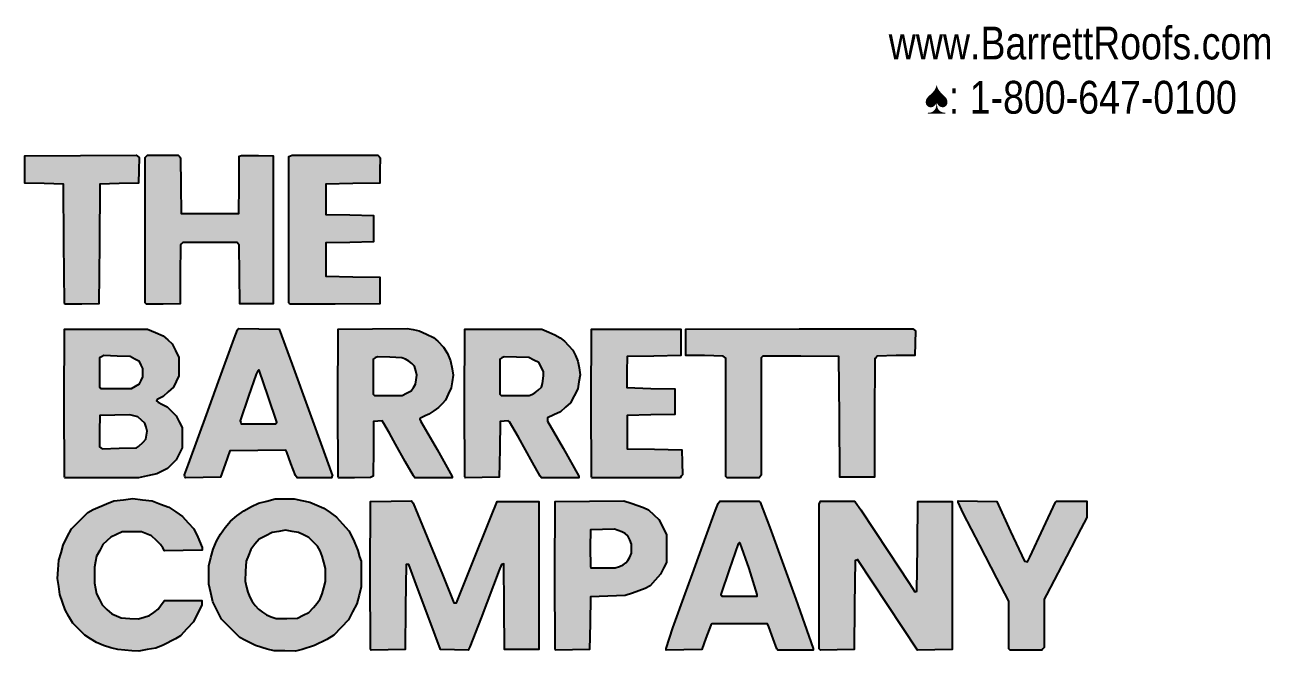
# Model space of a CAD drawing. Header units: inches. Extents: x 0.29 to 5.75, y 0.17 to 2.06.
# Drawn here: x 2.233 to 5.747, y 0.29 to 2.056 of the extents above; entities that cross this region are included whole.
import ezdxf

# ---------------------------------------------------------------- set-up
doc = ezdxf.new("R2010")
doc.units = ezdxf.units.IN
doc.header["$MEASUREMENT"] = 0
doc.layers.add('Vector Picture Geometry', color=6, linetype='Continuous', lineweight=0)
doc.styles.add('GENERATED_STYLE_1', font='ARIALN.TTF')

msp = doc.modelspace()

# ---------------------------------------------------------------- hatches: boundary and pattern name
at = {"layer": 'Vector Picture Geometry', "true_color": 0x132449}
h = msp.add_hatch(color=158, dxfattribs=at)
h.dxf.hatch_style = 1
h.paths.add_polyline_path([(2.9801, 1.27), (2.9782, 1.2719), (2.9782, 1.4788), (2.9782, 1.6852), (2.9829, 1.6871), (2.9876, 1.6885), (3.1085, 1.6885), (3.2294, 1.6885), (3.2327, 1.6848), (3.236, 1.681), (3.235, 1.6453), (3.2345, 1.61), (3.1584, 1.6086), (3.0826, 1.6072), (3.0826, 1.5644), (3.0826, 1.5216), (3.1499, 1.5202), (3.2171, 1.5188), (3.2171, 1.4816), (3.2171, 1.444), (3.1499, 1.4426), (3.0826, 1.4412), (3.0826, 1.3941), (3.0826, 1.3471), (3.1584, 1.3457), (3.2345, 1.3443), (3.2345, 1.3067), (3.2345, 1.2695), (3.1085, 1.269), (2.9825, 1.2681)])
h.paths.add_polyline_path([(2.5743, 1.27), (2.5724, 1.2719), (2.5724, 1.4769), (2.5724, 1.6819), (2.5757, 1.6852), (2.579, 1.6885), (2.6227, 1.6885), (2.666, 1.6885), (2.6693, 1.6848), (2.6721, 1.681), (2.673, 1.6029), (2.674, 1.5244), (2.7553, 1.5244), (2.8367, 1.5244), (2.8376, 1.6048), (2.8381, 1.6857), (2.8447, 1.6876), (2.8927, 1.6881), (2.934, 1.6871), (2.934, 1.4783), (2.934, 1.2695), (2.887, 1.2695), (2.8395, 1.2695), (2.839, 1.3523), (2.8381, 1.435), (2.8348, 1.4388), (2.832, 1.4426), (2.7553, 1.4426), (2.6787, 1.4426), (2.6754, 1.4388), (2.6726, 1.435), (2.6716, 1.3523), (2.6711, 1.2695), (2.6236, 1.269), (2.5762, 1.2681)])
h.paths.add_polyline_path([(2.3448, 1.2719), (2.3429, 1.4412), (2.3419, 1.6072), (2.2874, 1.6086), (2.2333, 1.61), (2.2333, 1.6486), (2.2333, 1.6871), (2.3904, 1.6881), (2.5475, 1.689), (2.5512, 1.6857), (2.5555, 1.6824), (2.5545, 1.6462), (2.5536, 1.61), (2.4995, 1.6086), (2.4449, 1.6072), (2.4435, 1.4383), (2.4421, 1.2695), (2.3942, 1.269), (2.3462, 1.2681)])
h = msp.add_hatch(color=158, dxfattribs=at)
h.dxf.hatch_style = 1
h.paths.add_polyline_path([(4.2132, 0.7809), (4.2113, 0.7828), (4.2113, 0.9492), (4.2113, 1.1162), (4.2076, 1.119), (4.2038, 1.1223), (4.1511, 1.1233), (4.098, 1.1237), (4.098, 1.1609), (4.098, 1.198), (4.4183, 1.199), (4.7385, 1.1994), (4.7423, 1.1961), (4.746, 1.1929), (4.7456, 1.1585), (4.7446, 1.1237), (4.6915, 1.1233), (4.6379, 1.1223), (4.6351, 1.1185), (4.6318, 1.1148), (4.6308, 0.9478), (4.6304, 0.7804), (4.5814, 0.7804), (4.533, 0.7804), (4.5316, 0.9507), (4.5302, 1.1209), (4.423, 1.1218), (4.3157, 1.1223), (4.3134, 1.12), (4.311, 1.1176), (4.311, 0.9521), (4.311, 0.7865), (4.3082, 0.7828), (4.3049, 0.779), (4.2598, 0.779), (4.2151, 0.779)])
h.paths.add_polyline_path([(3.8323, 0.7828), (3.8313, 0.992), (3.8323, 1.198), (3.9578, 1.198), (4.0839, 1.198), (4.0839, 1.1609), (4.0839, 1.1237), (4.0082, 1.1223), (3.9325, 1.1209), (3.9315, 1.0772), (3.9315, 1.033), (3.9997, 1.0311), (4.067, 1.0297), (4.067, 0.9935), (4.067, 0.9577), (3.9997, 0.9563), (3.9325, 0.9549), (3.9325, 0.9079), (3.9325, 0.8608), (4.0096, 0.8594), (4.0867, 0.858), (4.0876, 0.8223), (4.0886, 0.787), (4.0853, 0.7832), (4.082, 0.779), (3.9578, 0.779), (3.8332, 0.779)])
h.paths.add_polyline_path([(3.6639, 1.0137), (3.6724, 1.0188), (3.6813, 1.0259), (3.6907, 1.0348), (3.6935, 1.0452), (3.6964, 1.0668), (3.6964, 1.0781), (3.6898, 1.0913), (3.6837, 1.104), (3.6691, 1.111), (3.655, 1.1181), (3.6202, 1.119), (3.5859, 1.1204), (3.5793, 1.1171), (3.5732, 1.1138), (3.5732, 1.064), (3.5732, 1.0146), (3.575, 1.0127), (3.5774, 1.0109), (3.6164, 1.0109), (3.6559, 1.0109)], flags=16)
h.paths.add_polyline_path([(3.4744, 0.7828), (3.4739, 0.992), (3.4749, 1.198), (3.5835, 1.198), (3.6921, 1.198), (3.7119, 1.19), (3.7288, 1.182), (3.7434, 1.1736), (3.7556, 1.1642), (3.7674, 1.1524), (3.7796, 1.1392), (3.7867, 1.1237), (3.7937, 1.1082), (3.797, 1.0889), (3.7998, 1.0696), (3.7965, 1.0499), (3.7932, 1.0297), (3.7829, 1.0104), (3.7726, 0.9906), (3.7584, 0.9779), (3.7443, 0.9652), (3.726, 0.9563), (3.7077, 0.9478), (3.7077, 0.9431), (3.7077, 0.9384), (3.7523, 0.8627), (3.7965, 0.7832), (3.7965, 0.779), (3.7439, 0.779), (3.6912, 0.779), (3.6874, 0.7837), (3.6658, 0.8218), (3.6258, 0.8938), (3.6004, 0.9365), (3.5967, 0.9398), (3.5859, 0.9389), (3.5746, 0.938), (3.5732, 0.8594), (3.5717, 0.7804), (3.5238, 0.7799), (3.4758, 0.779)])
h.paths.add_polyline_path([(3.3103, 1.0174), (3.323, 1.0236), (3.3295, 1.0334), (3.3357, 1.0428), (3.3375, 1.0555), (3.3394, 1.0682), (3.3361, 1.0809), (3.3324, 1.0936), (3.3248, 1.1011), (3.3164, 1.1077), (3.3074, 1.1134), (3.2971, 1.1176), (3.2628, 1.119), (3.2284, 1.1204), (3.2219, 1.1171), (3.2157, 1.1138), (3.2157, 1.064), (3.2157, 1.0146), (3.2176, 1.0127), (3.2195, 1.0109), (3.2585, 1.0109), (3.2976, 1.0109)], flags=16)
h.paths.add_polyline_path([(3.117, 0.7828), (3.1165, 0.992), (3.117, 1.198), (3.2143, 1.199), (3.3117, 1.1999), (3.3286, 1.1966), (3.346, 1.1933), (3.3662, 1.1839), (3.3865, 1.1745), (3.3987, 1.1637), (3.4142, 1.1472), (3.4255, 1.1294), (3.4339, 1.1091), (3.4387, 1.0861), (3.4415, 1.0678), (3.4387, 1.0499), (3.4358, 1.0325), (3.4278, 1.0151), (3.4198, 0.9977), (3.4104, 0.9873), (3.4001, 0.9775), (3.3869, 0.9676), (3.3728, 0.9587), (3.3611, 0.953), (3.3498, 0.9469), (3.3479, 0.9441), (3.3507, 0.938), (3.3963, 0.859), (3.4391, 0.7823), (3.4391, 0.779), (3.3865, 0.779), (3.3338, 0.779), (3.3295, 0.7842), (3.306, 0.8251), (3.2792, 0.8735), (3.2623, 0.905), (3.2463, 0.9318), (3.2411, 0.9398), (3.2289, 0.9389), (3.2171, 0.938), (3.2167, 0.8608), (3.2157, 0.7837), (3.212, 0.7814), (3.2087, 0.7795), (3.1635, 0.779), (3.1184, 0.779)])
h.paths.add_polyline_path([(2.9425, 0.9333), (2.9444, 0.9361), (2.9199, 1.0085), (2.8941, 1.0819), (2.8927, 1.0823), (2.8908, 1.0809), (2.8856, 1.0706), (2.864, 1.0094), (2.8405, 0.9394), (2.8423, 0.9351), (2.8437, 0.9309), (2.8922, 0.9309), (2.9411, 0.9309)], flags=16)
h.paths.add_polyline_path([(2.6848, 0.7828), (2.6834, 0.787), (2.6951, 0.8171), (2.7238, 0.897), (2.7455, 0.9563), (2.7798, 1.0508), (2.8235, 1.1717), (2.8334, 1.1961), (2.8362, 1.1999), (2.8936, 1.199), (2.951, 1.198), (2.9872, 1.0979), (3.037, 0.961), (3.0718, 0.8651), (3.0972, 0.795), (3.1015, 0.7842), (3.0996, 0.7818), (3.0982, 0.779), (3.0497, 0.779), (3.0013, 0.779), (2.9971, 0.7856), (2.9839, 0.819), (2.9721, 0.8514), (2.9698, 0.8566), (2.8903, 0.8557), (2.8113, 0.8547), (2.7981, 0.8176), (2.7854, 0.7804), (2.736, 0.7799), (2.6867, 0.779)])
h.paths.add_polyline_path([(2.5451, 1.0372), (2.5564, 1.0438), (2.5616, 1.0536), (2.5663, 1.064), (2.5663, 1.0753), (2.5663, 1.0866), (2.5616, 1.0964), (2.5564, 1.1068), (2.5437, 1.1138), (2.5305, 1.1209), (2.4934, 1.1218), (2.4558, 1.1233), (2.4496, 1.12), (2.4435, 1.1167), (2.4435, 1.0758), (2.4435, 1.0348), (2.4454, 1.033), (2.4473, 1.0311), (2.4906, 1.0311), (2.5338, 1.0311)], flags=16)
h.paths.add_polyline_path([(2.554, 0.8669), (2.5672, 0.8792), (2.5747, 0.8876), (2.5766, 0.8989), (2.5785, 0.9102), (2.5752, 0.9215), (2.5719, 0.9333), (2.562, 0.9417), (2.5522, 0.9507), (2.5409, 0.9535), (2.5296, 0.9568), (2.4873, 0.9558), (2.4449, 0.9549), (2.444, 0.9107), (2.4435, 0.8665), (2.4473, 0.8637), (2.4511, 0.8608), (2.4995, 0.8622), (2.5479, 0.8637)], flags=16)
h.paths.add_polyline_path([(2.3448, 0.7828), (2.3443, 0.992), (2.3448, 1.198), (2.4623, 1.198), (2.5794, 1.198), (2.6015, 1.1886), (2.6232, 1.1792), (2.6363, 1.1679), (2.649, 1.1566), (2.6585, 1.1374), (2.6679, 1.1181), (2.6679, 1.0922), (2.6679, 1.0668), (2.6599, 1.0504), (2.6523, 1.0344), (2.6378, 1.0212), (2.6236, 1.0076), (2.6138, 1.0033), (2.6062, 0.9996), (2.6048, 0.9963), (2.6091, 0.9925), (2.6194, 0.9869), (2.6349, 0.9789), (2.6476, 0.9662), (2.6603, 0.9535), (2.6688, 0.937), (2.6768, 0.9206), (2.6768, 0.8923), (2.6768, 0.8637), (2.6683, 0.8467), (2.6599, 0.8298), (2.6476, 0.8176), (2.6359, 0.8053), (2.6204, 0.7973), (2.6053, 0.7898), (2.5794, 0.7846), (2.5536, 0.779), (2.4496, 0.779), (2.3462, 0.779)])
h = msp.add_hatch(color=158, dxfattribs=at)
h.dxf.hatch_style = 1
h.paths.add_polyline_path([(5.0113, 0.2946), (5.0094, 0.2965), (5.0094, 0.3637), (5.0094, 0.431), (4.976, 0.4954), (4.9276, 0.589), (4.881, 0.6793), (4.8664, 0.7103), (4.8664, 0.7136), (4.921, 0.7127), (4.976, 0.7118), (5.015, 0.6276), (5.0541, 0.5434), (5.0583, 0.5425), (5.0625, 0.5415), (5.0691, 0.5551), (5.1072, 0.6374), (5.1416, 0.7099), (5.1444, 0.7132), (5.1867, 0.7132), (5.2295, 0.7132), (5.2295, 0.6901), (5.2295, 0.6671), (5.2126, 0.6351), (5.1594, 0.5316), (5.1162, 0.4484), (5.1091, 0.4362), (5.1091, 0.368), (5.1091, 0.2998), (5.1058, 0.2965), (5.1025, 0.2927), (5.0578, 0.2927), (5.0132, 0.2927)])
h.paths.add_polyline_path([(4.4761, 0.2946), (4.4742, 0.2965), (4.4742, 0.5006), (4.4742, 0.7042), (4.4761, 0.7089), (4.478, 0.7132), (4.5255, 0.7132), (4.573, 0.7132), (4.5758, 0.7113), (4.5923, 0.6882), (4.6689, 0.5716), (4.7277, 0.4832), (4.7446, 0.4573), (4.7475, 0.4583), (4.7503, 0.4587), (4.7517, 0.5852), (4.7531, 0.7118), (4.802, 0.7118), (4.8504, 0.7118), (4.8504, 0.5029), (4.8504, 0.2941), (4.8011, 0.2937), (4.7517, 0.2927), (4.6675, 0.4202), (4.5829, 0.5481), (4.5796, 0.5467), (4.5758, 0.5457), (4.5744, 0.4197), (4.573, 0.2941), (4.5255, 0.2937), (4.4785, 0.2927)])
h.paths.add_polyline_path([(4.2997, 0.4498), (4.2767, 0.5232), (4.2513, 0.5942), (4.2494, 0.5965), (4.2461, 0.5928), (4.2203, 0.5189), (4.1972, 0.4493), (4.1986, 0.447), (4.2, 0.4446), (4.2499, 0.4446), (4.2997, 0.4446)], flags=16)
h.paths.add_polyline_path([(4.0425, 0.2974), (4.0618, 0.3553), (4.0966, 0.4517), (4.1168, 0.5076), (4.1549, 0.6121), (4.1817, 0.6873), (4.1897, 0.7066), (4.1944, 0.7132), (4.2494, 0.7132), (4.3049, 0.7132), (4.3077, 0.7099), (4.335, 0.6389), (4.4084, 0.4366), (4.4573, 0.2974), (4.4573, 0.2927), (4.4074, 0.2927), (4.3576, 0.2927), (4.3552, 0.2965), (4.3444, 0.3242), (4.3327, 0.3581), (4.3289, 0.367), (4.2504, 0.367), (4.1718, 0.367), (4.1685, 0.3633), (4.1544, 0.3266), (4.1436, 0.2941), (4.0928, 0.2937), (4.0425, 0.2927)])
h.paths.add_polyline_path([(3.9113, 0.5288), (3.9212, 0.533), (3.9287, 0.5387), (3.9348, 0.5453), (3.94, 0.5547), (3.9451, 0.566), (3.9451, 0.5791), (3.9451, 0.5918), (3.94, 0.6036), (3.9343, 0.6153), (3.9268, 0.6215), (3.9179, 0.6266), (3.9075, 0.6304), (3.8967, 0.6337), (3.8628, 0.6327), (3.8295, 0.6318), (3.8285, 0.582), (3.829, 0.5283), (3.8304, 0.5246), (3.8647, 0.5246), (3.8986, 0.5246)], flags=16)
h.paths.add_polyline_path([(3.7293, 0.2965), (3.7283, 0.5058), (3.7293, 0.7118), (3.8262, 0.7127), (3.9235, 0.7136), (3.9442, 0.7075), (3.979, 0.6948), (3.9926, 0.6882), (4.0077, 0.6746), (4.0223, 0.6614), (4.0331, 0.6398), (4.0439, 0.6177), (4.0439, 0.5791), (4.0439, 0.5401), (4.0354, 0.5236), (4.027, 0.5067), (4.0119, 0.4902), (3.9973, 0.4743), (3.9832, 0.4667), (3.948, 0.4531), (3.9268, 0.4465), (3.8779, 0.4446), (3.8295, 0.4432), (3.828, 0.3689), (3.8266, 0.2941), (3.7787, 0.2937), (3.7307, 0.2927)])
h.paths.add_polyline_path([(3.2087, 0.2965), (3.2077, 0.5058), (3.2087, 0.7118), (3.2665, 0.7127), (3.3244, 0.7136), (3.3286, 0.707), (3.3554, 0.6431), (3.4114, 0.5058), (3.4438, 0.4258), (3.4476, 0.4258), (3.4513, 0.4258), (3.4909, 0.5246), (3.5482, 0.6675), (3.5661, 0.7118), (3.6249, 0.7118), (3.6837, 0.7118), (3.6837, 0.5029), (3.6837, 0.2941), (3.6348, 0.2941), (3.5863, 0.2941), (3.5854, 0.4155), (3.5849, 0.5363), (3.5816, 0.5354), (3.5783, 0.5345), (3.5717, 0.5185), (3.5205, 0.384), (3.489, 0.3017), (3.4843, 0.2927), (3.4452, 0.2937), (3.4062, 0.2941), (3.3912, 0.3346), (3.3705, 0.3901), (3.3404, 0.47), (3.3164, 0.5345), (3.3126, 0.5345), (3.3089, 0.5345), (3.3074, 0.4145), (3.306, 0.2941), (3.2581, 0.2937), (3.2101, 0.2927)])
h.paths.add_polyline_path([(3.0187, 0.391), (3.0347, 0.399), (3.0478, 0.4127), (3.0582, 0.4249), (3.0662, 0.4376), (3.0723, 0.4517), (3.077, 0.4681), (3.0812, 0.486), (3.0812, 0.5044), (3.0812, 0.5232), (3.077, 0.541), (3.0718, 0.5575), (3.0662, 0.5725), (3.0591, 0.5862), (3.0464, 0.5984), (3.0342, 0.6106), (3.0196, 0.6177), (3.0051, 0.6248), (2.9872, 0.6276), (2.9688, 0.6309), (2.95, 0.6276), (2.9312, 0.6248), (2.9129, 0.6153), (2.8945, 0.6059), (2.8823, 0.5914), (2.8705, 0.5768), (2.864, 0.5599), (2.8574, 0.5434), (2.856, 0.5152), (2.8546, 0.487), (2.8583, 0.4705), (2.8621, 0.4559), (2.8677, 0.4423), (2.8748, 0.4296), (2.8832, 0.4183), (2.8927, 0.4079), (2.9035, 0.3995), (2.9152, 0.392), (2.9279, 0.3868), (2.9425, 0.3816), (2.9726, 0.3821), (3.0027, 0.383)], flags=16)
h.paths.add_polyline_path([(2.9171, 0.2956), (2.8842, 0.3059), (2.8541, 0.3205), (2.8395, 0.328), (2.8136, 0.3543), (2.7878, 0.3802), (2.776, 0.4047), (2.7638, 0.4291), (2.7582, 0.454), (2.7525, 0.479), (2.7525, 0.5044), (2.7525, 0.5302), (2.7582, 0.5537), (2.7647, 0.5777), (2.7737, 0.5998), (2.785, 0.62), (2.7981, 0.6389), (2.8136, 0.6563), (2.831, 0.6718), (2.8508, 0.6854), (2.8724, 0.6976), (2.8927, 0.7075), (2.9162, 0.7132), (2.9397, 0.7193), (2.9665, 0.7193), (2.9928, 0.7193), (3.0149, 0.7146), (3.037, 0.7099), (3.0568, 0.7014), (3.0765, 0.6934), (3.0944, 0.6807), (3.1123, 0.668), (3.1297, 0.6487), (3.1475, 0.6295), (3.1602, 0.6041), (3.1729, 0.5735), (3.1776, 0.5561), (3.1819, 0.5434), (3.1823, 0.5076), (3.1823, 0.4714), (3.1762, 0.4475), (3.1696, 0.423), (3.1579, 0.4009), (3.1461, 0.3783), (3.1254, 0.3562), (3.1048, 0.3346), (3.0855, 0.3228), (3.0507, 0.3054), (3.0154, 0.2946), (2.9971, 0.2899), (2.967, 0.2904), (2.9369, 0.2904)])
h.paths.add_polyline_path([(2.4957, 0.2941), (2.4755, 0.2993), (2.4548, 0.3059), (2.4355, 0.3144), (2.4186, 0.3242), (2.4021, 0.3346), (2.3852, 0.3515), (2.3688, 0.3689), (2.3575, 0.3873), (2.3467, 0.4061), (2.3391, 0.4277), (2.3321, 0.4498), (2.3288, 0.4724), (2.3255, 0.4945), (2.3274, 0.5203), (2.3293, 0.5462), (2.3354, 0.5674), (2.341, 0.589), (2.3528, 0.6121), (2.3645, 0.6346), (2.3876, 0.6577), (2.4106, 0.6807), (2.4261, 0.6896), (2.4633, 0.7056), (2.484, 0.7136), (2.5113, 0.7169), (2.5381, 0.7202), (2.5649, 0.7169), (2.5921, 0.7136), (2.6157, 0.7047), (2.6396, 0.6962), (2.6589, 0.6831), (2.6782, 0.6699), (2.6942, 0.652), (2.7102, 0.6346), (2.721, 0.6116), (2.7332, 0.582), (2.7337, 0.5744), (2.6801, 0.574), (2.6269, 0.573), (2.6227, 0.581), (2.6157, 0.5904), (2.6044, 0.6022), (2.5907, 0.6153), (2.5766, 0.6205), (2.562, 0.6262), (2.5352, 0.6262), (2.508, 0.6262), (2.492, 0.6186), (2.4755, 0.6111), (2.4642, 0.6008), (2.4529, 0.5904), (2.4445, 0.574), (2.4355, 0.5575), (2.4322, 0.5425), (2.4294, 0.5269), (2.4294, 0.5044), (2.4294, 0.4818), (2.4322, 0.4667), (2.4355, 0.4517), (2.4435, 0.4357), (2.4515, 0.4202), (2.4647, 0.4075), (2.4783, 0.3953), (2.4915, 0.3891), (2.5051, 0.3835), (2.5296, 0.3821), (2.554, 0.3807), (2.5696, 0.3854), (2.5851, 0.3901), (2.5973, 0.399), (2.6095, 0.4079), (2.618, 0.4206), (2.6269, 0.4329), (2.6796, 0.4329), (2.7323, 0.4329), (2.7323, 0.4263), (2.7323, 0.4192), (2.7205, 0.3957), (2.7088, 0.3722), (2.6904, 0.3529), (2.6721, 0.3332), (2.658, 0.3242), (2.6232, 0.3068), (2.603, 0.2984), (2.5785, 0.2941), (2.5545, 0.2899), (2.5352, 0.2904)])

# ---------------------------------------------------------------- linework, layer by layer
at = {"layer": 'Vector Picture Geometry', "lineweight": 25}
for points in [[(2.3448, 1.2719), (2.3429, 1.4412), (2.3419, 1.6072), (2.2874, 1.6086), (2.2333, 1.61), (2.2333, 1.6486), (2.2333, 1.6871), (2.3904, 1.6881), (2.5475, 1.689), (2.5512, 1.6857), (2.5555, 1.6824), (2.5545, 1.6462), (2.5536, 1.61), (2.4995, 1.6086), (2.4449, 1.6072), (2.4435, 1.4383), (2.4421, 1.2695), (2.3942, 1.269), (2.3462, 1.2681)], [(2.5743, 1.27), (2.5724, 1.2719), (2.5724, 1.4769), (2.5724, 1.6819), (2.5757, 1.6852), (2.579, 1.6885), (2.6227, 1.6885), (2.666, 1.6885), (2.6693, 1.6848), (2.6721, 1.681), (2.673, 1.6029), (2.674, 1.5244), (2.7553, 1.5244), (2.8367, 1.5244), (2.8376, 1.6048), (2.8381, 1.6857), (2.8447, 1.6876), (2.8927, 1.6881), (2.934, 1.6871), (2.934, 1.4783), (2.934, 1.2695), (2.887, 1.2695), (2.8395, 1.2695), (2.839, 1.3523), (2.8381, 1.435), (2.8348, 1.4388), (2.832, 1.4426), (2.7553, 1.4426), (2.6787, 1.4426), (2.6754, 1.4388), (2.6726, 1.435), (2.6716, 1.3523), (2.6711, 1.2695), (2.6236, 1.269), (2.5762, 1.2681)], [(2.9801, 1.27), (2.9782, 1.2719), (2.9782, 1.4788), (2.9782, 1.6852), (2.9829, 1.6871), (2.9876, 1.6885), (3.1085, 1.6885), (3.2294, 1.6885), (3.2327, 1.6848), (3.236, 1.681), (3.235, 1.6453), (3.2345, 1.61), (3.1584, 1.6086), (3.0826, 1.6072), (3.0826, 1.5644), (3.0826, 1.5216), (3.1499, 1.5202), (3.2171, 1.5188), (3.2171, 1.4816), (3.2171, 1.444), (3.1499, 1.4426), (3.0826, 1.4412), (3.0826, 1.3941), (3.0826, 1.3471), (3.1584, 1.3457), (3.2345, 1.3443), (3.2345, 1.3067), (3.2345, 1.2695), (3.1085, 1.269), (2.9825, 1.2681)], [(2.3448, 0.7828), (2.3443, 0.992), (2.3448, 1.198), (2.4623, 1.198), (2.5794, 1.198), (2.6015, 1.1886), (2.6232, 1.1792), (2.6363, 1.1679), (2.649, 1.1566), (2.6585, 1.1374), (2.6679, 1.1181), (2.6679, 1.0922), (2.6679, 1.0668), (2.6599, 1.0504), (2.6523, 1.0344), (2.6378, 1.0212), (2.6236, 1.0076), (2.6138, 1.0033), (2.6062, 0.9996), (2.6048, 0.9963), (2.6091, 0.9925), (2.6194, 0.9869), (2.6349, 0.9789), (2.6476, 0.9662), (2.6603, 0.9535), (2.6688, 0.937), (2.6768, 0.9206), (2.6768, 0.8923), (2.6768, 0.8637), (2.6683, 0.8467), (2.6599, 0.8298), (2.6476, 0.8176), (2.6359, 0.8053), (2.6204, 0.7973), (2.6053, 0.7898), (2.5794, 0.7846), (2.5536, 0.779), (2.4496, 0.779), (2.3462, 0.779)], [(2.6848, 0.7828), (2.6834, 0.787), (2.6951, 0.8171), (2.7238, 0.897), (2.7455, 0.9563), (2.7798, 1.0508), (2.8235, 1.1717), (2.8334, 1.1961), (2.8362, 1.1999), (2.8936, 1.199), (2.951, 1.198), (2.9872, 1.0979), (3.037, 0.961), (3.0718, 0.8651), (3.0972, 0.795), (3.1015, 0.7842), (3.0996, 0.7818), (3.0982, 0.779), (3.0497, 0.779), (3.0013, 0.779), (2.9971, 0.7856), (2.9839, 0.819), (2.9721, 0.8514), (2.9698, 0.8566), (2.8903, 0.8557), (2.8113, 0.8547), (2.7981, 0.8176), (2.7854, 0.7804), (2.736, 0.7799), (2.6867, 0.779)], [(3.117, 0.7828), (3.1165, 0.992), (3.117, 1.198), (3.2143, 1.199), (3.3117, 1.1999), (3.3286, 1.1966), (3.346, 1.1933), (3.3662, 1.1839), (3.3865, 1.1745), (3.3987, 1.1637), (3.4142, 1.1472), (3.4255, 1.1294), (3.4339, 1.1091), (3.4387, 1.0861), (3.4415, 1.0678), (3.4387, 1.0499), (3.4358, 1.0325), (3.4278, 1.0151), (3.4198, 0.9977), (3.4104, 0.9873), (3.4001, 0.9775), (3.3869, 0.9676), (3.3728, 0.9587), (3.3611, 0.953), (3.3498, 0.9469), (3.3479, 0.9441), (3.3507, 0.938), (3.3963, 0.859), (3.4391, 0.7823), (3.4391, 0.779), (3.3865, 0.779), (3.3338, 0.779), (3.3295, 0.7842), (3.306, 0.8251), (3.2792, 0.8735), (3.2623, 0.905), (3.2463, 0.9318), (3.2411, 0.9398), (3.2289, 0.9389), (3.2171, 0.938), (3.2167, 0.8608), (3.2157, 0.7837), (3.212, 0.7814), (3.2087, 0.7795), (3.1635, 0.779), (3.1184, 0.779)], [(3.4744, 0.7828), (3.4739, 0.992), (3.4749, 1.198), (3.5835, 1.198), (3.6921, 1.198), (3.7119, 1.19), (3.7288, 1.182), (3.7434, 1.1736), (3.7556, 1.1642), (3.7674, 1.1524), (3.7796, 1.1392), (3.7867, 1.1237), (3.7937, 1.1082), (3.797, 1.0889), (3.7998, 1.0696), (3.7965, 1.0499), (3.7932, 1.0297), (3.7829, 1.0104), (3.7726, 0.9906), (3.7584, 0.9779), (3.7443, 0.9652), (3.726, 0.9563), (3.7077, 0.9478), (3.7077, 0.9431), (3.7077, 0.9384), (3.7523, 0.8627), (3.7965, 0.7832), (3.7965, 0.779), (3.7439, 0.779), (3.6912, 0.779), (3.6874, 0.7837), (3.6658, 0.8218), (3.6258, 0.8938), (3.6004, 0.9365), (3.5967, 0.9398), (3.5859, 0.9389), (3.5746, 0.938), (3.5732, 0.8594), (3.5717, 0.7804), (3.5238, 0.7799), (3.4758, 0.779)], [(3.8323, 0.7828), (3.8313, 0.992), (3.8323, 1.198), (3.9578, 1.198), (4.0839, 1.198), (4.0839, 1.1609), (4.0839, 1.1237), (4.0082, 1.1223), (3.9325, 1.1209), (3.9315, 1.0772), (3.9315, 1.033), (3.9997, 1.0311), (4.067, 1.0297), (4.067, 0.9935), (4.067, 0.9577), (3.9997, 0.9563), (3.9325, 0.9549), (3.9325, 0.9079), (3.9325, 0.8608), (4.0096, 0.8594), (4.0867, 0.858), (4.0876, 0.8223), (4.0886, 0.787), (4.0853, 0.7832), (4.082, 0.779), (3.9578, 0.779), (3.8332, 0.779)], [(4.2132, 0.7809), (4.2113, 0.7828), (4.2113, 0.9492), (4.2113, 1.1162), (4.2076, 1.119), (4.2038, 1.1223), (4.1511, 1.1233), (4.098, 1.1237), (4.098, 1.1609), (4.098, 1.198), (4.4183, 1.199), (4.7385, 1.1994), (4.7423, 1.1961), (4.746, 1.1929), (4.7456, 1.1585), (4.7446, 1.1237), (4.6915, 1.1233), (4.6379, 1.1223), (4.6351, 1.1185), (4.6318, 1.1148), (4.6308, 0.9478), (4.6304, 0.7804), (4.5814, 0.7804), (4.533, 0.7804), (4.5316, 0.9507), (4.5302, 1.1209), (4.423, 1.1218), (4.3157, 1.1223), (4.3134, 1.12), (4.311, 1.1176), (4.311, 0.9521), (4.311, 0.7865), (4.3082, 0.7828), (4.3049, 0.779), (4.2598, 0.779), (4.2151, 0.779)], [(2.5451, 1.0372), (2.5564, 1.0438), (2.5616, 1.0536), (2.5663, 1.064), (2.5663, 1.0753), (2.5663, 1.0866), (2.5616, 1.0964), (2.5564, 1.1068), (2.5437, 1.1138), (2.5305, 1.1209), (2.4934, 1.1218), (2.4558, 1.1233), (2.4496, 1.12), (2.4435, 1.1167), (2.4435, 1.0758), (2.4435, 1.0348), (2.4454, 1.033), (2.4473, 1.0311), (2.4906, 1.0311), (2.5338, 1.0311)], [(3.3103, 1.0174), (3.323, 1.0236), (3.3295, 1.0334), (3.3357, 1.0428), (3.3375, 1.0555), (3.3394, 1.0682), (3.3361, 1.0809), (3.3324, 1.0936), (3.3248, 1.1011), (3.3164, 1.1077), (3.3074, 1.1134), (3.2971, 1.1176), (3.2628, 1.119), (3.2284, 1.1204), (3.2219, 1.1171), (3.2157, 1.1138), (3.2157, 1.064), (3.2157, 1.0146), (3.2176, 1.0127), (3.2195, 1.0109), (3.2585, 1.0109), (3.2976, 1.0109)], [(3.6639, 1.0137), (3.6724, 1.0188), (3.6813, 1.0259), (3.6907, 1.0348), (3.6935, 1.0452), (3.6964, 1.0668), (3.6964, 1.0781), (3.6898, 1.0913), (3.6837, 1.104), (3.6691, 1.111), (3.655, 1.1181), (3.6202, 1.119), (3.5859, 1.1204), (3.5793, 1.1171), (3.5732, 1.1138), (3.5732, 1.064), (3.5732, 1.0146), (3.575, 1.0127), (3.5774, 1.0109), (3.6164, 1.0109), (3.6559, 1.0109)], [(2.9425, 0.9333), (2.9444, 0.9361), (2.9199, 1.0085), (2.8941, 1.0819), (2.8927, 1.0823), (2.8908, 1.0809), (2.8856, 1.0706), (2.864, 1.0094), (2.8405, 0.9394), (2.8423, 0.9351), (2.8437, 0.9309), (2.8922, 0.9309), (2.9411, 0.9309)], [(2.554, 0.8669), (2.5672, 0.8792), (2.5747, 0.8876), (2.5766, 0.8989), (2.5785, 0.9102), (2.5752, 0.9215), (2.5719, 0.9333), (2.562, 0.9417), (2.5522, 0.9507), (2.5409, 0.9535), (2.5296, 0.9568), (2.4873, 0.9558), (2.4449, 0.9549), (2.444, 0.9107), (2.4435, 0.8665), (2.4473, 0.8637), (2.4511, 0.8608), (2.4995, 0.8622), (2.5479, 0.8637)], [(2.4957, 0.2941), (2.4755, 0.2993), (2.4548, 0.3059), (2.4355, 0.3144), (2.4186, 0.3242), (2.4021, 0.3346), (2.3852, 0.3515), (2.3688, 0.3689), (2.3575, 0.3873), (2.3467, 0.4061), (2.3391, 0.4277), (2.3321, 0.4498), (2.3288, 0.4724), (2.3255, 0.4945), (2.3274, 0.5203), (2.3293, 0.5462), (2.3354, 0.5674), (2.341, 0.589), (2.3528, 0.6121), (2.3645, 0.6346), (2.3876, 0.6577), (2.4106, 0.6807), (2.4261, 0.6896), (2.4633, 0.7056), (2.484, 0.7136), (2.5113, 0.7169), (2.5381, 0.7202), (2.5649, 0.7169), (2.5921, 0.7136), (2.6157, 0.7047), (2.6396, 0.6962), (2.6589, 0.6831), (2.6782, 0.6699), (2.6942, 0.652), (2.7102, 0.6346), (2.721, 0.6116), (2.7332, 0.582), (2.7337, 0.5744), (2.6801, 0.574), (2.6269, 0.573), (2.6227, 0.581), (2.6157, 0.5904), (2.6044, 0.6022), (2.5907, 0.6153), (2.5766, 0.6205), (2.562, 0.6262), (2.5352, 0.6262), (2.508, 0.6262), (2.492, 0.6186), (2.4755, 0.6111), (2.4642, 0.6008), (2.4529, 0.5904), (2.4445, 0.574), (2.4355, 0.5575), (2.4322, 0.5425), (2.4294, 0.5269), (2.4294, 0.5044), (2.4294, 0.4818), (2.4322, 0.4667), (2.4355, 0.4517), (2.4435, 0.4357), (2.4515, 0.4202), (2.4647, 0.4075), (2.4783, 0.3953), (2.4915, 0.3891), (2.5051, 0.3835), (2.5296, 0.3821), (2.554, 0.3807), (2.5696, 0.3854), (2.5851, 0.3901), (2.5973, 0.399), (2.6095, 0.4079), (2.618, 0.4206), (2.6269, 0.4329), (2.6796, 0.4329), (2.7323, 0.4329), (2.7323, 0.4263), (2.7323, 0.4192), (2.7205, 0.3957), (2.7088, 0.3722), (2.6904, 0.3529), (2.6721, 0.3332), (2.658, 0.3242), (2.6232, 0.3068), (2.603, 0.2984), (2.5785, 0.2941), (2.5545, 0.2899), (2.5352, 0.2904)], [(2.9171, 0.2956), (2.8842, 0.3059), (2.8541, 0.3205), (2.8395, 0.328), (2.8136, 0.3543), (2.7878, 0.3802), (2.776, 0.4047), (2.7638, 0.4291), (2.7582, 0.454), (2.7525, 0.479), (2.7525, 0.5044), (2.7525, 0.5302), (2.7582, 0.5537), (2.7647, 0.5777), (2.7737, 0.5998), (2.785, 0.62), (2.7981, 0.6389), (2.8136, 0.6563), (2.831, 0.6718), (2.8508, 0.6854), (2.8724, 0.6976), (2.8927, 0.7075), (2.9162, 0.7132), (2.9397, 0.7193), (2.9665, 0.7193), (2.9928, 0.7193), (3.0149, 0.7146), (3.037, 0.7099), (3.0568, 0.7014), (3.0765, 0.6934), (3.0944, 0.6807), (3.1123, 0.668), (3.1297, 0.6487), (3.1475, 0.6295), (3.1602, 0.6041), (3.1729, 0.5735), (3.1776, 0.5561), (3.1819, 0.5434), (3.1823, 0.5076), (3.1823, 0.4714), (3.1762, 0.4475), (3.1696, 0.423), (3.1579, 0.4009), (3.1461, 0.3783), (3.1254, 0.3562), (3.1048, 0.3346), (3.0855, 0.3228), (3.0507, 0.3054), (3.0154, 0.2946), (2.9971, 0.2899), (2.967, 0.2904), (2.9369, 0.2904)], [(3.2087, 0.2965), (3.2077, 0.5058), (3.2087, 0.7118), (3.2665, 0.7127), (3.3244, 0.7136), (3.3286, 0.707), (3.3554, 0.6431), (3.4114, 0.5058), (3.4438, 0.4258), (3.4476, 0.4258), (3.4513, 0.4258), (3.4909, 0.5246), (3.5482, 0.6675), (3.5661, 0.7118), (3.6249, 0.7118), (3.6837, 0.7118), (3.6837, 0.5029), (3.6837, 0.2941), (3.6348, 0.2941), (3.5863, 0.2941), (3.5854, 0.4155), (3.5849, 0.5363), (3.5816, 0.5354), (3.5783, 0.5345), (3.5717, 0.5185), (3.5205, 0.384), (3.489, 0.3017), (3.4843, 0.2927), (3.4452, 0.2937), (3.4062, 0.2941), (3.3912, 0.3346), (3.3705, 0.3901), (3.3404, 0.47), (3.3164, 0.5345), (3.3126, 0.5345), (3.3089, 0.5345), (3.3074, 0.4145), (3.306, 0.2941), (3.2581, 0.2937), (3.2101, 0.2927)], [(3.7293, 0.2965), (3.7283, 0.5058), (3.7293, 0.7118), (3.8262, 0.7127), (3.9235, 0.7136), (3.9442, 0.7075), (3.979, 0.6948), (3.9926, 0.6882), (4.0077, 0.6746), (4.0223, 0.6614), (4.0331, 0.6398), (4.0439, 0.6177), (4.0439, 0.5791), (4.0439, 0.5401), (4.0354, 0.5236), (4.027, 0.5067), (4.0119, 0.4902), (3.9973, 0.4743), (3.9832, 0.4667), (3.948, 0.4531), (3.9268, 0.4465), (3.8779, 0.4446), (3.8295, 0.4432), (3.828, 0.3689), (3.8266, 0.2941), (3.7787, 0.2937), (3.7307, 0.2927)], [(4.0425, 0.2974), (4.0618, 0.3553), (4.0966, 0.4517), (4.1168, 0.5076), (4.1549, 0.6121), (4.1817, 0.6873), (4.1897, 0.7066), (4.1944, 0.7132), (4.2494, 0.7132), (4.3049, 0.7132), (4.3077, 0.7099), (4.335, 0.6389), (4.4084, 0.4366), (4.4573, 0.2974), (4.4573, 0.2927), (4.4074, 0.2927), (4.3576, 0.2927), (4.3552, 0.2965), (4.3444, 0.3242), (4.3327, 0.3581), (4.3289, 0.367), (4.2504, 0.367), (4.1718, 0.367), (4.1685, 0.3633), (4.1544, 0.3266), (4.1436, 0.2941), (4.0928, 0.2937), (4.0425, 0.2927)], [(4.4761, 0.2946), (4.4742, 0.2965), (4.4742, 0.5006), (4.4742, 0.7042), (4.4761, 0.7089), (4.478, 0.7132), (4.5255, 0.7132), (4.573, 0.7132), (4.5758, 0.7113), (4.5923, 0.6882), (4.6689, 0.5716), (4.7277, 0.4832), (4.7446, 0.4573), (4.7475, 0.4583), (4.7503, 0.4587), (4.7517, 0.5852), (4.7531, 0.7118), (4.802, 0.7118), (4.8504, 0.7118), (4.8504, 0.5029), (4.8504, 0.2941), (4.8011, 0.2937), (4.7517, 0.2927), (4.6675, 0.4202), (4.5829, 0.5481), (4.5796, 0.5467), (4.5758, 0.5457), (4.5744, 0.4197), (4.573, 0.2941), (4.5255, 0.2937), (4.4785, 0.2927)], [(5.0113, 0.2946), (5.0094, 0.2965), (5.0094, 0.3637), (5.0094, 0.431), (4.976, 0.4954), (4.9276, 0.589), (4.881, 0.6793), (4.8664, 0.7103), (4.8664, 0.7136), (4.921, 0.7127), (4.976, 0.7118), (5.015, 0.6276), (5.0541, 0.5434), (5.0583, 0.5425), (5.0625, 0.5415), (5.0691, 0.5551), (5.1072, 0.6374), (5.1416, 0.7099), (5.1444, 0.7132), (5.1867, 0.7132), (5.2295, 0.7132), (5.2295, 0.6901), (5.2295, 0.6671), (5.2126, 0.6351), (5.1594, 0.5316), (5.1162, 0.4484), (5.1091, 0.4362), (5.1091, 0.368), (5.1091, 0.2998), (5.1058, 0.2965), (5.1025, 0.2927), (5.0578, 0.2927), (5.0132, 0.2927)], [(3.9113, 0.5288), (3.9212, 0.533), (3.9287, 0.5387), (3.9348, 0.5453), (3.94, 0.5547), (3.9451, 0.566), (3.9451, 0.5791), (3.9451, 0.5918), (3.94, 0.6036), (3.9343, 0.6153), (3.9268, 0.6215), (3.9179, 0.6266), (3.9075, 0.6304), (3.8967, 0.6337), (3.8628, 0.6327), (3.8295, 0.6318), (3.8285, 0.582), (3.829, 0.5283), (3.8304, 0.5246), (3.8647, 0.5246), (3.8986, 0.5246)], [(3.0187, 0.391), (3.0347, 0.399), (3.0478, 0.4127), (3.0582, 0.4249), (3.0662, 0.4376), (3.0723, 0.4517), (3.077, 0.4681), (3.0812, 0.486), (3.0812, 0.5044), (3.0812, 0.5232), (3.077, 0.541), (3.0718, 0.5575), (3.0662, 0.5725), (3.0591, 0.5862), (3.0464, 0.5984), (3.0342, 0.6106), (3.0196, 0.6177), (3.0051, 0.6248), (2.9872, 0.6276), (2.9688, 0.6309), (2.95, 0.6276), (2.9312, 0.6248), (2.9129, 0.6153), (2.8945, 0.6059), (2.8823, 0.5914), (2.8705, 0.5768), (2.864, 0.5599), (2.8574, 0.5434), (2.856, 0.5152), (2.8546, 0.487), (2.8583, 0.4705), (2.8621, 0.4559), (2.8677, 0.4423), (2.8748, 0.4296), (2.8832, 0.4183), (2.8927, 0.4079), (2.9035, 0.3995), (2.9152, 0.392), (2.9279, 0.3868), (2.9425, 0.3816), (2.9726, 0.3821), (3.0027, 0.383)], [(4.2997, 0.4498), (4.2767, 0.5232), (4.2513, 0.5942), (4.2494, 0.5965), (4.2461, 0.5928), (4.2203, 0.5189), (4.1972, 0.4493), (4.1986, 0.447), (4.2, 0.4446), (4.2499, 0.4446), (4.2997, 0.4446)]]:
    msp.add_lwpolyline(points, close=True, dxfattribs=at)

# ---------------------------------------------------------------- texts
at = {"layer": 'Vector Picture Geometry', "linetype": 'Continuous', "insert": (5.2125, 1.8046), "char_height": 0.092503, "attachment_point": 8, "line_spacing_factor": 0.992403, "style": 'GENERATED_STYLE_1'}
msp.add_mtext('\\A1;{\\pqc;\\fArial Narrow|b0|i0|c0|p0;\\W1.000000;www.BarrettRoofs.com\\P\\pqc;\\fArial Narrow|b0|i0|c0|p0;\\W1.000000;♠: \\fArial Narrow|b0|i0|c0|p0;\\W1.000000;1-800-647-0100}', dxfattribs=at)

doc.saveas('drawing.dxf')
